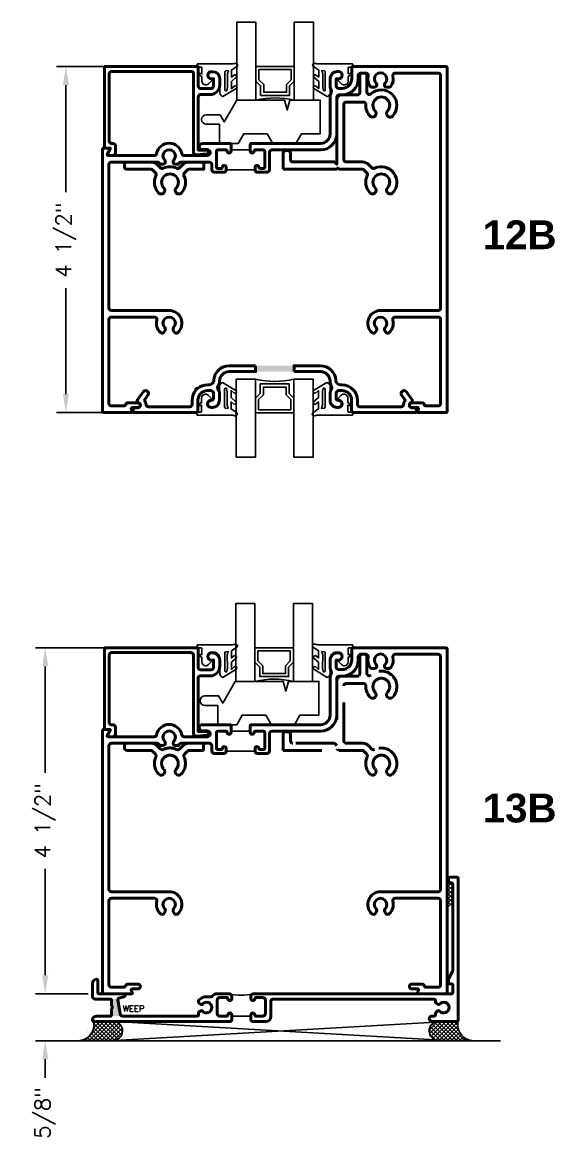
# Model space of a CAD drawing. Extents: x 0 to 152, y -15 to 75.
# Drawn here: x 24.303 to 26.034, y 3.103 to 6.727 of the extents above; entities that cross this region are included whole.
import ezdxf

# ---------------------------------------------------------------- set-up
doc = ezdxf.new("R2010")
doc.units = 0
doc.header["$MEASUREMENT"] = 0
doc.header["$PDMODE"] = 3
doc.linetypes.add('HIDDEN2', pattern=[0.1875, 0.125, -0.0625])
doc.layers.get('DEFPOINTS').update_dxf_attribs({"linetype": 'CONTINUOUS'})
for name, color, linetype in [('R-ANNO-DIMS', 3, 'CONTINUOUS'), ('R-ANNO-TEXT', 6, 'CONTINUOUS'), ('R-Det1', 4, 'CONTINUOUS'), ('R-Det2', 2, 'CONTINUOUS'), ('R-DET3', 5, 'CONTINUOUS'), ('R-OTLN', 1, 'CONTINUOUS'), ('R-PAT1', 5, 'CONTINUOUS')]:
    doc.layers.add(name, color=color, linetype=linetype)
doc.styles.get("Standard").update_dxf_attribs({"font": 'simplex'})
doc.styles.add('style1', font='arialbd.ttf')
doc.dimstyles.new('1-4size', dxfattribs={"dimtxt": 0.05, "dimasz": 0.06, "dimexe": 0.03125, "dimexo": 0.03125, "dimgap": 0.03125, "dimtad": 0, "dimdec": 5, "dimlfac": 4, "dimzin": 4, "dimdsep": 46, "dimlunit": 5, "dimtxsty": 'Standard', "dimcen": 0, "dimclrd": 256, "dimclre": 256, "dimclrt": 256, "dimadec": 0, "dimazin": 1, "dimtfac": 1, "dimtdec": 5, "dimtofl": 0, "dimtmove": 0, "dimatfit": 3, "dimfxl": 1, "dimfrac": 2, "dimtolj": 1, "dimtzin": 4, "dimarcsym": 0})

# ---------------------------------------------------------------- blocks, each defined once
blk = doc.blocks.new('*D100')
at = {"layer": 'DEFPOINTS', "color": 0}
for p in [(24.4445, 6.5834), (24.6017, 6.5834), (24.5983, 5.4584)]:
    blk.add_point(p, dxfattribs=at)
at = {"layer": 'R-ANNO-DIMS', "lineweight": -2}
for p, q in [((24.5705, 6.5834), (24.4133, 6.5834)), ((24.4445, 6.5234), (24.4445, 6.1749)), ((24.4445, 5.5184), (24.4445, 5.8624)), ((24.5671, 5.4584), (24.4133, 5.4584))]:
    blk.add_line(p, q, dxfattribs=at)
at = {"layer": 'R-ANNO-DIMS'}
for points in [[(24.4345, 6.5234), (24.4545, 6.5234), (24.4445, 6.5834)], [(24.4345, 5.5184), (24.4545, 5.5184), (24.4445, 5.4584)]]:
    blk.add_solid(points, dxfattribs=at)
at = {"layer": 'R-ANNO-DIMS', "insert": (24.4445, 6.0187), "char_height": 0.05, "attachment_point": 5, "rotation": 90}
blk.add_mtext('\\A1;4 1/2"', dxfattribs=at)
blk = doc.blocks.new('*D103')
at = {"layer": 'DEFPOINTS', "color": 0}
for p in [(24.3771, 3.5681), (24.5481, 3.5681), (24.5258, 3.4148)]:
    blk.add_point(p, dxfattribs=at)
at = {"layer": 'R-ANNO-DIMS', "lineweight": -2}
for p, q in [((24.3771, 3.6281), (24.3771, 3.6881)), ((24.5169, 3.5681), (24.3459, 3.5681)), ((24.4945, 3.4148), (24.3459, 3.4148)), ((24.3771, 3.3548), (24.3771, 3.2948))]:
    blk.add_line(p, q, dxfattribs=at)
at = {"layer": 'R-ANNO-DIMS'}
for points in [[(24.3671, 3.6281), (24.3871, 3.6281), (24.3771, 3.5681)], [(24.3671, 3.3548), (24.3871, 3.3548), (24.3771, 3.4148)]]:
    blk.add_solid(points, dxfattribs=at)
at = {"layer": 'R-ANNO-DIMS', "insert": (24.3771, 3.1802), "char_height": 0.05, "attachment_point": 5, "rotation": 90}
blk.add_mtext('\\A1;5/8"', dxfattribs=at)
blk = doc.blocks.new('*D104')
at = {"layer": 'DEFPOINTS', "color": 0}
for p in [(24.3771, 4.6928), (24.6015, 4.6928), (24.5481, 3.5681)]:
    blk.add_point(p, dxfattribs=at)
at = {"layer": 'R-ANNO-DIMS', "lineweight": -2}
for p, q in [((24.5702, 4.6928), (24.3459, 4.6928)), ((24.3771, 4.6328), (24.3771, 4.2867)), ((24.3771, 3.6281), (24.3771, 3.9742)), ((24.5169, 3.5681), (24.3459, 3.5681))]:
    blk.add_line(p, q, dxfattribs=at)
at = {"layer": 'R-ANNO-DIMS'}
for points in [[(24.3671, 4.6328), (24.3871, 4.6328), (24.3771, 4.6928)], [(24.3671, 3.6281), (24.3871, 3.6281), (24.3771, 3.5681)]]:
    blk.add_solid(points, dxfattribs=at)
at = {"layer": 'R-ANNO-DIMS', "insert": (24.3771, 4.1304), "char_height": 0.05, "attachment_point": 5, "rotation": 90}
blk.add_mtext('\\A1;4 1/2"', dxfattribs=at)
blk = doc.blocks.new('P2728 compress')
at = {"layer": 'R-Det2'}
blk.add_lwpolyline([(176.266, 42.927), (176.372, 42.753, -0.301952), (176.324, 42.713), (176.124, 42.713, 0.414214), (176.044, 42.633), (176.044, 42.594, 0.388879), (176.081, 42.554), (176.097, 42.553, 0.440011), (176.14, 42.593), (176.14, 42.607, -0.668179), (176.157, 42.614), (176.206, 42.566, -0.668179), (176.17, 42.48), (176.111, 42.48), (176.083, 42.441, -0.836323), (176.069, 42.447), (176.078, 42.48), (175.994, 42.48, 0.414214), (175.988, 42.474), (175.988, 42.424, -0.414214), (175.982, 42.418), (175.954, 42.418, -0.414214), (175.948, 42.424), (175.948, 42.862, 0.083245), (175.94, 42.911), (175.94, 42.911)], format="xyb", dxfattribs=at)
for points in [[(175.978, 42.937), (176.028, 42.864), (176.119, 42.864), (176.088, 42.905)], [(176.117, 42.931), (176.175, 42.864), (176.267, 42.864), (176.235, 42.902)]]:
    blk.add_lwpolyline(points, dxfattribs=at)
at = {"layer": 'R-Det2', "lineweight": 25}
blk.add_lwpolyline([(176.039, 42.79, 0.372312), (176.054, 42.778), (176.284, 42.778, 0.668179), (176.295, 42.803), (176.252, 42.812), (176.078, 42.811), (176.034, 42.824)], format="xyb", close=True, dxfattribs=at)
at = {"layer": 'R-Det2', "ltscale": 0.1}
for centre, radius, start, end in [((175.962, 42.92), 0.0237, 22.2345, 202.2345), ((176.117, 42.901), 0.0297, 90, 171.5397), ((176.251, 42.914), 0.0199, 40.2978, 220.2978)]:
    blk.add_arc(centre, radius, start, end, dxfattribs=at)

msp = doc.modelspace()

# ---------------------------------------------------------------- hatches: boundary and pattern name
at = {"layer": 'R-PAT1'}
msp.add_hatch(color=256, dxfattribs=at).paths.add_polyline_path([(25.1863354, 5.5914293), (25.1863354, 5.6101793), (25.0613354, 5.6101793), (25.0613354, 5.5914293)])
h = msp.add_hatch(dxfattribs=at)
h.set_pattern_fill('ANSI37', color=256, scale=0.075, style=0)
h.set_pattern_definition([(45, (24.130632, 2.877654), (-0.006629126, 0.006629126), []), (135, (24.130632, 2.877654), (-0.006629126, -0.006629126), [])])
h.paths.add_polyline_path([(25.7025517, 3.9293147), (25.692563, 3.9293147, -0.000751556), (25.6925517, 3.9293147), (25.6845854, 3.9293147), (25.6845854, 3.850176), (25.7025517, 3.850176)])
h = msp.add_hatch(color=256, dxfattribs=at)
edge = h.paths.add_edge_path()
edge.add_line((24.5931697, 3.5286548), (24.5931697, 3.5468147))
edge.add_arc((24.5894197, 3.5468147), 0.00375, 0.0000001, 61.0449758)
edge.add_arc((24.5913562, 3.5503147), 0.00025, 90, 241.0449758, ccw=False)
edge.add_line((24.5913562, 3.5505647), (24.6133397, 3.5505647))
edge.add_arc((24.6133397, 3.5503147), 0.00025, -0.871147, 89.9999994, ccw=False)
edge.add_arc((24.6173392, 3.5502538), 0.00375, 179.1288536, 188.7056474)
edge.add_line((24.6136324, 3.5496862), (24.6209126, 3.5021416))
edge.add_arc((24.6285733, 3.5033147), 0.00775, 188.7056474, 249.6358653)
edge.add_arc((24.6257894, 3.4958147), 0.00025, -89.9999999, 69.6358653, ccw=False)
edge.add_line((24.6257894, 3.4955647), (24.5913562, 3.4955647))
edge.add_arc((24.5913562, 3.4958147), 0.00025, 118.9550242, 270, ccw=False)
edge.add_arc((24.5894197, 3.4993147), 0.00375, 298.9550242, 359.9999999)
edge.add_line((24.5931697, 3.4993147), (24.5931697, 3.5174745))
edge.add_arc((24.5969197, 3.5174745), 0.00375, 131.8103149, 180, ccw=False)
edge.add_arc((24.5919197, 3.5230647), 0.00375, 311.8103149, 408.1896851)
edge.add_arc((24.5969197, 3.5286548), 0.00375, 180, 228.1896851, ccw=False)
h = msp.add_hatch(dxfattribs=at)
h.set_pattern_fill('ANSI37', color=256, scale=0.075, style=0)
h.set_pattern_definition([(315, (24.131035, 4.962443), (-0.006629126, -0.006629126), []), (225, (24.131035, 4.962443), (-0.006629126, 0.006629126), [])])
edge = h.paths.add_edge_path()
edge.add_line((24.4899144, 3.4155989), (24.5970753, 3.4155989))
edge.add_arc((24.5970753, 3.4470428), 0.0314439, 270.0000074, 447.4627237)
edge.add_line((24.5984673, 3.4784559), (24.5344197, 3.4780647))
edge.add_arc((24.4817952, 3.4684709), 0.0534918, -81.2696477, 10.3319009, ccw=False)
h = msp.add_hatch(dxfattribs=at)
h.set_pattern_fill('ANSI37', color=256, scale=0.075, style=0)
h.set_pattern_definition([(315, (24.195417, 4.962443), (-0.006629126, -0.006629126), []), (225, (24.195417, 4.962443), (-0.006629126, 0.006629126), [])])
edge = h.paths.add_edge_path()
edge.add_line((25.764557, 3.4155989), (25.6573961, 3.4155989))
edge.add_arc((25.6573961, 3.4470428), 0.0314439, 92.5372763, 269.9999926, ccw=False)
edge.add_line((25.6560041, 3.4784559), (25.7200517, 3.4780647))
edge.add_arc((25.7726762, 3.4684709), 0.0534918, 169.6680991, 261.2696477)

# ---------------------------------------------------------------- linework, layer by layer
at = {"layer": 'R-Det1', "color": 5}
msp.add_line((24.4945118, 3.414752), (25.8585118, 3.414752), dxfattribs=at)
at = {"layer": 'R-Det1', "lineweight": 50}
for points in [[(24.9137426, 6.4923503, 0.4144), (24.9449926, 6.5236003), (24.9449926, 6.5436003, 0.413978903), (24.9217426, 6.5668503), (24.9176176, 6.5668503, 1), (24.9176176, 6.5436003), (24.9249926, 6.5436003), (24.9249926, 6.5201003, -0.412903226), (24.9172426, 6.5123503), (24.8824926, 6.5123503, -0.412903226), (24.8747426, 6.5201003), (24.8747426, 6.5833503), (24.5704676, 6.5833503), (24.5704676, 6.3178503), (24.5892176, 6.3178503), (24.5810676, 6.3002503, 0.54845844), (24.5847176, 6.2946003), (24.5979676, 6.2946003, 0.413333333), (24.6054676, 6.3021003), (24.6054676, 6.3178503), (24.6054676, 6.3256003, 0.412903226), (24.5977176, 6.3333503), (24.5929676, 6.3333503, -0.413333333), (24.5854676, 6.3408503), (24.5854676, 6.5601003, -0.412903226), (24.5932176, 6.5678503), (24.8519926, 6.5678503, -0.412903226), (24.8597426, 6.5601003), (24.8597426, 6.3043003, 0.437927019), (24.8681176, 6.2965753), (24.9031926, 6.2993753, 0.963981017), (24.9027176, 6.3118503), (24.8747426, 6.3118503), (24.8747426, 6.4846003, -0.412903226), (24.8824926, 6.4923503), (24.9137426, 6.4923503)], [(25.0613354, 5.6101793), (24.9753354, 5.6101793, 0.398640607), (24.9254069, 5.562851, -0.398640607), (24.909929, 5.5481793), (24.9050854, 5.5481793, 0.178683048), (24.8725975, 5.5361863), (24.8670784, 5.5361863), (24.8670784, 5.5306673, 0.178683048), (24.8550854, 5.4981793), (24.8550854, 5.4846793, -0.413333333), (24.8475854, 5.4771793), (24.7126604, 5.4771793, -0.384292738), (24.7049604, 5.4841793, 0.125027091), (24.7007104, 5.4962293, -0.3082191), (24.7008354, 5.5005293), (24.7112104, 5.5144543, 0.615742841), (24.7036854, 5.5294293), (24.7028854, 5.5294293, 0.239176885), (24.6966604, 5.5263043), (24.6771635, 5.5000949, 0.372121531), (24.6776397, 5.493575), (24.6840604, 5.4871543, -0.667873573), (24.6785854, 5.4739293), (24.6705854, 5.4739293, 0.416132723), (24.6628354, 5.4661793), (24.6628354, 5.4609293, 0.414213562), (24.6653354, 5.4584293), (24.8688354, 5.4584293, 0.414213562), (24.8738354, 5.4634293), (24.8738354, 5.4981793, -0.414213562), (24.9050854, 5.5294293), (24.9163354, 5.5294293, -0.412903226), (24.9240854, 5.5216793), (24.9240854, 5.5031793, -0.414213562), (24.9190854, 5.4981793), (24.9169854, 5.4981793, 1.011839456), (24.9167104, 5.4749293), (24.9208354, 5.4749293, 0.413978903), (24.9440854, 5.4981793), (24.9440854, 5.5182543, 0.143865672), (24.9391104, 5.5351293, -0.292539715), (24.9391104, 5.5435043, 0.142565659), (24.9440852, 5.5603182, -0.412912468), (24.9753349, 5.5914293), (25.0613354, 5.5914293)], [(25.1863354, 5.5914293), (25.2723356, 5.5914293, -0.413515847), (25.3035855, 5.5602537, 0.143455795), (25.3085354, 5.5435043, -0.292539715), (25.3085354, 5.5351293, 0.145286571), (25.3035854, 5.5182543), (25.3035854, 5.4981793, 0.415053763), (25.3268354, 5.4749293), (25.3309604, 5.4749293, 1.012901092), (25.3306604, 5.4981793), (25.3285854, 5.4981793, -0.414213562), (25.3235854, 5.5031793), (25.3235854, 5.5216793, -0.416132723), (25.3313354, 5.5294293), (25.3425854, 5.5294293, -0.414213562), (25.3738354, 5.4981793), (25.3738354, 5.4634293, 0.414213562), (25.3788354, 5.4584293), (25.5823354, 5.4584293, 0.414213562), (25.5848354, 5.4609293), (25.5848354, 5.4661793, 0.412903226), (25.5770854, 5.4739293), (25.5690854, 5.4739293, -0.669038966), (25.5635854, 5.4871543), (25.5700214, 5.4935733, 0.372650912), (25.5705007, 5.5001), (25.5509854, 5.5263043, 0.238328156), (25.5447854, 5.5294293), (25.5439604, 5.5294293, 0.615742841), (25.5364354, 5.5144543), (25.5468104, 5.5005293, -0.3082191), (25.5469354, 5.4962293, 0.121337447), (25.5426854, 5.4841793, -0.384292738), (25.5349854, 5.4771793), (25.4000854, 5.4771793, -0.416670611), (25.3925854, 5.4846793), (25.3925854, 5.4981793, 0.414213562), (25.3425854, 5.5481793), (25.3377419, 5.5481793, -0.398640607), (25.322264, 5.562851, 0.398640607), (25.2723354, 5.6101793), (25.1863354, 5.6101793)], [(24.9135044, 4.6018147, 0.4144), (24.9447544, 4.6330647), (24.9447544, 4.6530647, 0.413978903), (24.9215044, 4.6763147), (24.9173794, 4.6763147, 1), (24.9173794, 4.6530647), (24.9247544, 4.6530647), (24.9247544, 4.6295647, -0.412903226), (24.9170044, 4.6218147), (24.8822544, 4.6218147, -0.412903226), (24.8745044, 4.6295647), (24.8745044, 4.6928147), (24.5702294, 4.6928147), (24.5702294, 4.4273147), (24.5889794, 4.4273147), (24.5808294, 4.4097147, 0.54845844), (24.5844794, 4.4040647), (24.5977294, 4.4040647, 0.413333333), (24.6052294, 4.4115647), (24.6052294, 4.4273147), (24.6052294, 4.4350647, 0.412903226), (24.5974794, 4.4428147), (24.5927294, 4.4428147, -0.413333333), (24.5852294, 4.4503147), (24.5852294, 4.6695647, -0.412903226), (24.5929794, 4.6773147), (24.8517544, 4.6773147, -0.412903226), (24.8595044, 4.6695647), (24.8595044, 4.4137647, 0.437927019), (24.8678794, 4.4060397), (24.9029544, 4.4088397, 0.963981017), (24.9024794, 4.4213147), (24.8745044, 4.4213147), (24.8745044, 4.5940647, -0.412903226), (24.8822544, 4.6018147), (24.9135044, 4.6018147)], [(25.0461779, 3.4955647), (25.0461779, 3.4818147), (25.0499279, 3.4780647), (25.0951779, 3.4780647, 0.414213562), (25.1106779, 3.4935647), (25.1106779, 3.5428147, -0.414213562), (25.1184279, 3.5505647), (25.6420133, 3.5505647, -0.479177678), (25.6468965, 3.5444901, 0.326902553), (25.6505904, 3.5361127), (25.6550957, 3.5335116, 0.362476227), (25.6598306, 3.5343336, -2.733900699), (25.6597834, 3.5117507, 0.363658542), (25.6550384, 3.5125846), (25.6505242, 3.5099784, 0.32605407), (25.6468252, 3.5016243, -0.478235213), (25.6419388, 3.4955647), (25.6350517, 3.4955647, 1), (25.6350517, 3.4780647), (25.7163017, 3.4780647, 0.414213562), (25.7200517, 3.4818147), (25.7200517, 3.9430647, 0.414213562), (25.7163017, 3.9468147), (25.6938017, 3.9468147, 0.414213562), (25.6888017, 3.9418147), (25.6888017, 3.9342275, 0.414213562), (25.6938017, 3.9292275), (25.6975517, 3.9292275, -0.414213562), (25.7025517, 3.9242275), (25.7025517, 3.6424701, -0.131652498), (25.7018818, 3.6399701), (25.6894716, 3.6184749, 0.131652498), (25.6888017, 3.6159749), (25.6888017, 3.6035647, 0.414213562), (25.6925517, 3.5998147), (25.6988017, 3.5998147, -0.414213562), (25.7025517, 3.5960647), (25.7025517, 3.5718147, -0.414213562), (25.6988017, 3.5680647), (25.0539279, 3.5680647, 0.414213562), (25.0461779, 3.5603147), (25.0461779, 3.5518147, 0.414213562), (25.0524279, 3.5455647, 0.414213562), (25.0586779, 3.5518147, -0.414213562), (25.0624279, 3.5555647), (25.0854279, 3.5555647, -0.414213562), (25.0931779, 3.5478147), (25.0931779, 3.5033147, -0.414213562), (25.0854279, 3.4955647), (25.0624279, 3.4955647, -0.414213562), (25.0586779, 3.4993147, 0.414213562), (25.0524279, 3.5055647, 0.414213562), (25.0461779, 3.4993147)], [(24.9836779, 3.4955647), (24.9836779, 3.4993147, 0.414213562), (24.9774279, 3.5055647, 0.414213562), (24.9711779, 3.4993147, -0.414213562), (24.9674279, 3.4955647), (24.9444279, 3.4955647, -0.414213562), (24.9366779, 3.5033147), (24.9366779, 3.5478147, -0.414213562), (24.9444279, 3.5555647), (24.9674279, 3.5555647, -0.414213562), (24.9711779, 3.5518147, 0.414213562), (24.9774279, 3.5455647, 0.414213562), (24.9836779, 3.5518147), (24.9836779, 3.5603147, 0.414213562), (24.9759279, 3.5680647), (24.9346779, 3.5680647, 0.264369316), (24.9213593, 3.5604935, -0.264369316), (24.917063, 3.5580511), (24.9016779, 3.5580511, 0.191511435), (24.8776448, 3.5484955, 0.502039847), (24.8790914, 3.5361497), (24.8835967, 3.5335485, 0.362476227), (24.8883316, 3.5343705, -2.733900699), (24.8882845, 3.5117876, 0.363658542), (24.8835395, 3.5126216), (24.878517, 3.5097218), (24.8790369, 3.5100471, 0.367028404), (24.8756189, 3.5006205, -0.522670008), (24.8721036, 3.4955647), (24.6285733, 3.4955647, -0.370379328), (24.6209126, 3.5021416), (24.6136324, 3.5496862, -0.387335755), (24.6164312, 3.5538922), (24.6337459, 3.5582135, 0.88462431), (24.6325352, 3.5680647), (24.5519197, 3.5680647, -0.414213562), (24.5481697, 3.5718147), (24.5481697, 3.6113147, 0.414213562), (24.5444197, 3.6150647, 0.414213562), (24.5306697, 3.6013147), (24.5306697, 3.5593147, 0.414213562), (24.5394197, 3.5505647), (24.5894197, 3.5505647, -0.414213562), (24.5931697, 3.5468147), (24.5931697, 3.5286548, 0.213421765), (24.5944197, 3.5258597, -0.430614686), (24.5945713, 3.520413), (24.594268, 3.5201097, 0.198912367), (24.5931697, 3.5174581), (24.5931697, 3.4993147, -0.414213562), (24.5894197, 3.4955647), (24.5444197, 3.4955647, 0.414213562), (24.5306697, 3.4818147), (24.5306697, 3.4818147, 0.414213562), (24.5344197, 3.4780647), (24.9799279, 3.4780647), (24.9836779, 3.4818147)]]:
    msp.add_lwpolyline(points, format="xyb", close=True, dxfattribs=at)
at = {"layer": 'R-Det2'}
for points in [[(25.0623734, 6.4739295), (24.9998734, 6.4739295), (24.9998734, 6.7274504), (25.0623734, 6.7274504), (25.0623734, 6.5834295), (25.1873734, 6.5834295), (25.1873734, 6.7274504), (25.2498734, 6.7274504), (25.2498734, 6.4739295), (25.1873734, 6.4739295), (25.1873734, 6.5834295), (25.1873734, 6.5364295), (25.1718734, 6.5209295), (25.1718734, 6.4896795), (25.0778734, 6.4896795), (25.0778734, 6.5209295), (25.0623734, 6.5364295), (25.0623734, 6.5834295), (25.0623734, 6.4739295, -0.123310184), (25.1873734, 6.4739295, 0.875557935)], [(25.1862246, 5.5670148), (25.2487246, 5.5670148), (25.2487246, 5.3134939), (25.1862246, 5.3134939), (25.1862246, 5.4575148), (25.0612246, 5.4575148), (25.0612246, 5.3134939), (24.9987246, 5.3134939), (24.9987246, 5.5670148), (25.0612246, 5.5670148), (25.0612246, 5.4575148), (25.0612246, 5.5045148), (25.0767246, 5.5200148), (25.0767246, 5.5512648), (25.1707246, 5.5512648), (25.1707246, 5.5200148), (25.1862246, 5.5045148), (25.1862246, 5.4575148), (25.1862246, 5.5670148, -0.123310184), (25.0612246, 5.5670148, 0.875557935)], [(25.0591947, 4.5835648), (24.9966947, 4.5835649), (24.9966947, 4.8370858), (25.0591947, 4.8370858), (25.0591947, 4.6930649), (25.1841947, 4.6930649), (25.1841947, 4.8370858), (25.2466947, 4.8370858), (25.2466947, 4.5835649), (25.1841947, 4.5835649), (25.1841947, 4.6930649), (25.1841947, 4.6460649), (25.1686947, 4.6305649), (25.1686947, 4.5993149), (25.0746947, 4.5993149), (25.0746947, 4.6305649), (25.0591947, 4.6460649), (25.0591947, 4.6930649), (25.0591947, 4.5835649, -0.123310184), (25.1841947, 4.5835649, 0.875557935)]]:
    msp.add_lwpolyline(points, format="xyb", dxfattribs=at)
for points in [[(25.0723734, 6.5734295), (25.0723734, 6.5405716), (25.0878734, 6.5250716), (25.0878734, 6.4996795), (25.1618734, 6.4996795), (25.1618734, 6.5250716), (25.1773734, 6.5405716), (25.1773734, 6.5734295), (25.0723734, 6.5734295)], [(25.1762246, 5.4675148), (25.1762246, 5.5003727), (25.1607246, 5.5158727), (25.1607246, 5.5412648), (25.0867246, 5.5412648), (25.0867246, 5.5158727), (25.0712246, 5.5003727), (25.0712246, 5.4675148), (25.1762246, 5.4675148)], [(25.0691947, 4.6830649), (25.0691947, 4.650207), (25.0846947, 4.634707), (25.0846947, 4.6093149), (25.1586947, 4.6093149), (25.1586947, 4.634707), (25.1741947, 4.650207), (25.1741947, 4.6830649), (25.0691947, 4.6830649)]]:
    msp.add_lwpolyline(points, dxfattribs=at)
msp.add_lwpolyline([(25.0992394, 6.3646793), (25.1172816, 6.3334293), (25.1922052, 6.3334293), (25.2102474, 6.3646793), (25.2717329, 6.3646793), (25.2717329, 6.4739295), (25.172655, 6.4739295), (25.1642816, 6.4426795), (25.1559082, 6.4739295), (24.9998735, 6.4739295), (24.9592064, 6.403492), (24.9456748, 6.4269295), (24.9013012, 6.4269295, 0.414213562), (24.8858012, 6.4114295), (24.8858012, 6.4111795, 0.414213562), (24.9013012, 6.3956795), (24.9436079, 6.3956795), (24.9436079, 6.3334293), (25.0047816, 6.3334293), (25.0228238, 6.3646793)], format="xyb", close=True, dxfattribs=at)
at = {"layer": 'R-Det2', "color": 2}
msp.add_lwpolyline([(25.0946094, 4.4743147), (25.1126516, 4.4430647), (25.1875752, 4.4430647), (25.2056174, 4.4743147), (25.2671028, 4.4743147), (25.2671028, 4.5835649), (25.168025, 4.5835649), (25.1596516, 4.5523149), (25.1512782, 4.5835649), (24.9952435, 4.5835649), (24.9545764, 4.5131274), (24.9410448, 4.5365649), (24.8966712, 4.5365649, 0.414213562), (24.8811712, 4.5210649), (24.8811712, 4.5208149, 0.414213562), (24.8966712, 4.5053149), (24.9389778, 4.5053149), (24.9389778, 4.4430647), (25.0001516, 4.4430647), (25.0181938, 4.4743147)], format="xyb", close=True, dxfattribs=at)
at = {"layer": 'R-DET3'}
for p, q in [((24.60221, 3.4155647), (25.6845517, 3.4780647)), ((25.6845517, 3.4155647), (24.60221, 3.4780647))]:
    msp.add_line(p, q, dxfattribs=at)
at = {"layer": 'R-DET3', "lineweight": 50}
for points in [[(25.1513528, 6.2499753), (25.3251242, 6.2499753), (25.3288742, 6.2537253), (25.3326242, 6.2499753), (25.4079797, 6.2499753, -0.198912367), (25.4134598, 6.2477054), (25.4233165, 6.2378487, -0.318046065), (25.4248272, 6.2290234, 0.306554229), (25.4332076, 6.1730426, 0.506230383), (25.4518322, 6.1750989, 0.327818123), (25.4503218, 6.1887801, -2.278081172), (25.4904389, 6.1887801, 0.327818123), (25.4889284, 6.1750989, 0.506230383), (25.507553, 6.1730426, 0.825601817), (25.448582, 6.2527782, -0.318046065), (25.4397567, 6.2542889), (25.4299, 6.2641456, 0.198912367), (25.4079797, 6.2732253), (25.3561313, 6.2732253, -0.414213562), (25.3483813, 6.2809753), (25.3483813, 6.4601412, -0.414213562), (25.3561313, 6.4678912), (25.4122033, 6.4678912, -0.428959716), (25.4199436, 6.4597532, 0.201044496), (25.4332076, 6.4230426, 0.061644757), (25.4353841, 6.421194, 0.431131542), (25.4518322, 6.4250989, 0.327818123), (25.4503218, 6.4387801, -2.278081172), (25.4904389, 6.4387801, 0.327818123), (25.4889284, 6.4250989, 0.506230383), (25.507553, 6.4230426, 0.956981471), (25.4363524, 6.4945393, -0.651659058), (25.4233803, 6.5002658), (25.4233803, 6.5544751, 0.414213562), (25.4156303, 6.5622251), (25.4078803, 6.5622251, 0.414213562), (25.4001303, 6.5544751), (25.4001303, 6.4988912, -0.414213562), (25.3923803, 6.4911412), (25.3406313, 6.4911412, 0.414213562), (25.3251313, 6.4756412), (25.3251313, 6.2657156), (25.3176216, 6.2732253), (25.1823528, 6.2732253, -0.414213562), (25.1746028, 6.2809753), (25.1746028, 6.3024753, 0.414213562), (25.1668528, 6.3102253), (25.1591028, 6.3102253, 0.414213562), (25.1513528, 6.3024753), (25.1513528, 6.2654753)], [(24.6346964, 6.2651818), (24.6346964, 6.2574318, 0.414213562), (24.6424464, 6.2496818), (24.7205433, 6.2496818, -0.198912367), (24.7260233, 6.2474119), (24.7358826, 6.2375526, -0.318046065), (24.7373933, 6.2287273, 0.306554229), (24.7457737, 6.1727466, 0.506230383), (24.7643983, 6.1748028, 0.327818123), (24.7628879, 6.188484, -2.278081172), (24.803005, 6.188484, 0.327818123), (24.8014945, 6.1748028, 0.506230383), (24.8201191, 6.1727466, 0.306554229), (24.8284995, 6.2287273, -0.318046065), (24.8300103, 6.2375526), (24.839867, 6.2474094, -0.198912367), (24.845347, 6.2496793), (24.8925439, 6.2496793), (24.8925439, 6.2729293), (24.8454506, 6.2729293, 0.198912367), (24.8233535, 6.2637764), (24.81357, 6.2539929, -0.318046065), (24.8047447, 6.2524821, 0.226939718), (24.7611481, 6.2524821, -0.318046065), (24.7523228, 6.2539929), (24.7425368, 6.2637789, 0.198912367), (24.7204397, 6.2729318), (24.6424464, 6.2729318, 0.414213562)]]:
    msp.add_lwpolyline(points, format="xyb", close=True, dxfattribs=at)
at = {"layer": 'R-DET3', "linetype": 'HIDDEN2', "lineweight": 50}
for points in [[(25.3483813, 4.5697766, -0.414213562), (25.3561313, 4.5775266), (25.4122033, 4.5775266, -0.428959716), (25.4199436, 4.5693886, 0.201044496), (25.4332076, 4.532678, 0.061644757), (25.4353841, 4.5308293, 0.431131542), (25.4518322, 4.5347343, 0.327818123), (25.4503218, 4.5484155, -2.278081172), (25.4904389, 4.5484155, 0.327818123), (25.4889284, 4.5347343, 0.506230383), (25.507553, 4.532678, 0.956981471), (25.4363524, 4.6041747, -0.651659058), (25.4233803, 4.6099011), (25.4233803, 4.6641105, 0.414213562), (25.4156303, 4.6718605), (25.4078803, 4.6718605, 0.414213562), (25.4001303, 4.6641105), (25.4001303, 4.6085266, -0.414213562), (25.3923803, 4.6007766), (25.3406313, 4.6007766, 0.414213562), (25.3251313, 4.5852766), (25.3251313, 4.375351), (25.3176216, 4.3828607), (25.1823528, 4.3828607, -0.414213562), (25.1746028, 4.3906107), (25.1746028, 4.4121107, 0.414213562), (25.1668528, 4.4198607), (25.1591028, 4.4198607, 0.414213562), (25.1513528, 4.4121107), (25.1513528, 4.3596107), (25.3251242, 4.3596107), (25.3288742, 4.3633607), (25.3326242, 4.3596107), (25.4079797, 4.3596107, -0.198912367), (25.4134598, 4.3573408), (25.4233165, 4.3474841, -0.318046065), (25.4248272, 4.3386587, 0.306554229), (25.4332076, 4.282678, 0.506230383), (25.4518322, 4.2847343, 0.327818123), (25.4503218, 4.2984155, -2.278081172), (25.4904389, 4.2984155, 0.327818123), (25.4889284, 4.2847343, 0.506230383), (25.507553, 4.282678, 0.825601817), (25.448582, 4.3624136, -0.318046065), (25.4397567, 4.3639243), (25.4299, 4.373781, 0.198912367), (25.4079797, 4.3828607), (25.3561313, 4.3828607, -0.414213562), (25.3483813, 4.3906107)], [(24.6346303, 4.3751132), (24.6346303, 4.3673632, 0.414213562), (24.6423803, 4.3596132), (24.7204772, 4.3596132, -0.198912367), (24.7259573, 4.3573433), (24.7358165, 4.3474841, -0.318046065), (24.7373272, 4.3386587, 0.306554229), (24.7457076, 4.282678, 0.506230383), (24.7643322, 4.2847343, 0.327818123), (24.7628218, 4.2984155, -2.278081172), (24.8029389, 4.2984155, 0.327818123), (24.8014284, 4.2847343, 0.506230383), (24.820053, 4.282678, 0.306554229), (24.8284334, 4.3386587, -0.318046065), (24.8299442, 4.3474841), (24.8398009, 4.3573408, -0.198912367), (24.8452809, 4.3596107), (24.8924778, 4.3596107), (24.8924778, 4.3828607), (24.8453845, 4.3828607, 0.198912367), (24.8232874, 4.3737078), (24.8135039, 4.3639243, -0.318046065), (24.8046786, 4.3624136, 0.226939718), (24.761082, 4.3624136, -0.318046065), (24.7522567, 4.3639243), (24.7424707, 4.3737103, 0.198912367), (24.7203736, 4.3828632), (24.6423803, 4.3828632, 0.414213562)]]:
    msp.add_lwpolyline(points, format="xyb", close=True, dxfattribs=at)
at = {"layer": 'R-OTLN', "lineweight": 50}
for points in [[(25.495427, 6.515975, 0.243330006), (25.5017523, 6.5192472, 0.214833145), (25.5082831, 6.5527048, -0.483442815), (25.5158282, 6.5622251), (25.6555854, 6.5622251, -0.414213562), (25.6633354, 6.5544751), (25.6633354, 5.7979293, -0.414213562), (25.6555854, 5.7901793), (25.4678356, 5.7901793, 0.679292674), (25.4393801, 5.7184588, 0.48376896), (25.4514035, 5.7202273), (25.4543633, 5.7253539, 0.334299254), (25.4532322, 5.7346066, -2.352368442), (25.4824136, 5.7346066, 0.334299254), (25.4812825, 5.7253539), (25.484239, 5.7202332, 0.483156024), (25.4962511, 5.7184542, 0.275533665), (25.5079662, 5.7592035, -0.491897661), (25.5154601, 5.7689293), (25.6555854, 5.7689293, -0.414213562), (25.6633354, 5.7611793), (25.6633354, 5.4874293, -0.414213562), (25.6555854, 5.4796793), (25.6165692, 5.4796793, -0.310660971), (25.6093325, 5.484656, 0.308632954), (25.6020854, 5.4896793), (25.5693354, 5.4896793, 0.416132723), (25.5615854, 5.4819293, 0.419354839), (25.5693354, 5.4741793), (25.5879218, 5.4741793, -0.577060212), (25.591171, 5.4685571), (25.5872791, 5.4618026, 0.577060212), (25.5892286, 5.4584293), (25.6808354, 5.4584293, 0.414213562), (25.6845854, 5.4621793), (25.6845854, 6.5796793, 0.417796472), (25.6808357, 6.5834751), (25.3778818, 6.5834751, 0.414213562), (25.3741318, 6.5797251), (25.3741318, 6.5437251, -0.414213562), (25.3428818, 6.5124751), (25.3316316, 6.5124751, -0.414213562), (25.3238816, 6.5202251), (25.3238816, 6.5437248), (25.3312568, 6.5437248, 1), (25.3312568, 6.5669748), (25.3271318, 6.5669751, 0.417789148), (25.3038816, 6.5437547), (25.3038813, 6.5201549), (25.3038821, 6.5205252), (25.3038816, 6.5202251), (25.3038813, 6.5202251, 0.131652498), (25.3074316, 6.5069751, -0.267949192), (25.3074316, 6.4992251, 0.131652498), (25.3038813, 6.4859751), (25.3038813, 6.3646793, -0.414213562), (25.2726313, 6.3334293), (25.0464104, 6.3334293), (25.0439104, 6.3309293), (25.0439104, 6.3121793), (25.0439104, 6.3084293, 0.412005635), (25.0501604, 6.3021793, 0.416), (25.0564104, 6.3084293, -0.413333333), (25.0601604, 6.3121793), (25.0871604, 6.3121793, -0.420015868), (25.0909104, 6.3084293), (25.0909104, 6.2559293, -0.420015868), (25.0871604, 6.2521793), (25.0757854, 6.2521793, -0.413333333), (25.0720354, 6.2559293, 0.412005635), (25.0657854, 6.2621793, 0.408), (25.0595354, 6.2559293), (25.0595354, 6.2474293, 0.416132723), (25.0672854, 6.2396793), (25.0986604, 6.2396793, 0.419354839), (25.1064104, 6.2474293), (25.1064104, 6.3044293, -0.412903226), (25.1141604, 6.3121793), (25.2726313, 6.3121793, 0.414213562), (25.3251313, 6.3646793), (25.3251313, 6.4834751, -0.414213562), (25.3328813, 6.4912251), (25.3428818, 6.4912251, 0.414213562), (25.3953818, 6.5437251), (25.3953818, 6.5544751, -0.414213562), (25.4031318, 6.5622251), (25.4199324, 6.5622251, -0.483442815), (25.4274775, 6.5527048, 0.214832555), (25.4340083, 6.5192473, 0.243337416), (25.4403338, 6.5159751), (25.4477868, 6.5159751, 0.662771717), (25.4533484, 6.5291224, -2.363965669), (25.4824121, 6.5291222, 0.66278552), (25.4879738, 6.5159748)], [(24.7657354, 6.2787793, -2.34760274), (24.7949354, 6.2787793, 0.662633967), (24.8005854, 6.2655543), (24.8099354, 6.2655543, 0.03526094), (24.8132518, 6.2696329, -0.244346409), (24.8195944, 6.2729293), (24.9111604, 6.2729293, -0.414213562), (24.9189104, 6.2651793), (24.9189104, 6.2486793, 0.384010218), (24.9266604, 6.2396793), (24.9580354, 6.2396793, 0.419354839), (24.9657854, 6.2474293), (24.9657854, 6.2559293, 0.412005635), (24.9595354, 6.2621793, 0.408), (24.9532854, 6.2559293, -0.420015868), (24.9495354, 6.2521793), (24.9381604, 6.2521793, -0.413333333), (24.9344104, 6.2559293), (24.9344104, 6.3084293, -0.413333333), (24.9381604, 6.3121793), (24.9651604, 6.3121793, -0.420015868), (24.9689104, 6.3084293, 0.412005635), (24.9751604, 6.3021793, 0.416), (24.9814104, 6.3084293), (24.9814104, 6.3121793), (24.9814104, 6.3309293), (24.9789104, 6.3334293), (24.8881604, 6.3334293, 0.41), (24.8781604, 6.3234293, 0.412502203), (24.8881604, 6.3134293), (24.9041604, 6.3134293, -0.413891615), (24.9131604, 6.3044293), (24.9131604, 6.3031793, -0.416666667), (24.9041604, 6.2941793), (24.8287164, 6.2941793, -0.36064857), (24.8211004, 6.300494, 0.829141397), (24.7395454, 6.300494, -0.36064857), (24.7319295, 6.2941793), (24.5823854, 6.2941793, -0.577563925), (24.5791354, 6.2998043), (24.5865854, 6.3126793), (24.5815854, 6.3176793), (24.5670854, 6.3176793, 0.414213562), (24.5633354, 6.3139293), (24.5633354, 5.4621793, 0.414213562), (24.5670854, 5.4584293), (24.6589369, 5.4584293, 0.577457131), (24.6608851, 5.4618049), (24.656986, 5.4685532, -0.577457131), (24.660233, 5.4741793), (24.6788354, 5.4741793, 0.416132723), (24.6865854, 5.4819293, 0.412903226), (24.6788354, 5.4896793), (24.6460854, 5.4896793, 0.309520909), (24.6388134, 5.484656, -0.310662632), (24.6315766, 5.4796793), (24.5923354, 5.4796793, -0.414213562), (24.5845854, 5.4874293), (24.5845854, 5.7611793, -0.414213562), (24.5923354, 5.7689293), (24.7326865, 5.7689293, -0.491288006), (24.7401842, 5.7592182, 0.274093952), (24.7518698, 5.7184621, 0.484201939), (24.7639011, 5.7202232), (24.7668633, 5.7253539, 0.334299254), (24.7657322, 5.7346066, -2.352368442), (24.7949136, 5.7346066, 0.334299254), (24.7937825, 5.7253539), (24.7967424, 5.7202273, 0.483768961), (24.8087657, 5.7184588, 0.679300043), (24.7803094, 5.7901793), (24.5923354, 5.7901793, -0.414213562), (24.5845854, 5.7979293), (24.5845854, 6.2651793, -0.414213562), (24.5923354, 6.2729293), (24.7410792, 6.2729293, -0.244197058), (24.7474192, 6.2696365, 0.032900258), (24.7507104, 6.2655543), (24.7600854, 6.2655543, 0.659440599)], [(25.4477868, 4.6256105, 0.662771717), (25.4533484, 4.6387578, -2.363965669), (25.4824121, 4.6387576, 0.66278552), (25.4879738, 4.6256102), (25.495427, 4.6256104, 0.243330006), (25.5017523, 4.6288826, 0.214833145), (25.5082831, 4.6623402, -0.483442815), (25.5158282, 4.6718605), (25.6555854, 4.6718605, -0.414213562), (25.6633354, 4.6641105), (25.6633354, 3.9075647, -0.414213562), (25.6555854, 3.8998147), (25.4678356, 3.8998147, 0.679292674), (25.4393801, 3.8280942, 0.48376896), (25.4514035, 3.8298627), (25.4543633, 3.8349893, 0.334299254), (25.4532322, 3.844242, -2.352368442), (25.4824136, 3.844242, 0.334299254), (25.4812825, 3.8349893), (25.484239, 3.8298686, 0.483156024), (25.4962511, 3.8280896, 0.275533665), (25.5079662, 3.8688389, -0.491897661), (25.5154601, 3.8785647), (25.6555854, 3.8785647, -0.414213562), (25.6633354, 3.8708147), (25.6633354, 3.5970647, -0.414213562), (25.6555854, 3.5893147), (25.6165692, 3.5893147, -0.310660971), (25.6093325, 3.5942913, 0.308632954), (25.6020854, 3.5993147), (25.5693354, 3.5993147, 0.416132723), (25.5615854, 3.5915647, 0.419354839), (25.5693354, 3.5838147), (25.5879218, 3.5838147, -0.577060212), (25.591171, 3.5781925), (25.5872791, 3.571438, 0.577060212), (25.5892286, 3.5680647), (25.6808354, 3.5680647, 0.414213562), (25.6845854, 3.5718147), (25.6845854, 4.6893147, 0.417796472), (25.6808357, 4.6931105), (25.3778818, 4.6931105, 0.414213562), (25.3741318, 4.6893605), (25.3741318, 4.6533605, -0.414213562), (25.3428818, 4.6221105), (25.3316316, 4.6221105, -0.414213562), (25.3238816, 4.6298605), (25.3238816, 4.6533602), (25.3312568, 4.6533602, 1), (25.3312568, 4.6766102), (25.3271318, 4.6766105, 0.417789148), (25.3038816, 4.6533901), (25.3038813, 4.6297903), (25.3038821, 4.6301606), (25.3038816, 4.6298605), (25.3038813, 4.6298605, 0.131652498), (25.3074316, 4.6166105, -0.267949192), (25.3074316, 4.6088605, 0.131652498), (25.3038813, 4.5956105), (25.3038813, 4.4743147, -0.414213562), (25.2726313, 4.4430647), (25.0464104, 4.4430647), (25.0439104, 4.4405647), (25.0439104, 4.4180647, 0.412005635), (25.0501604, 4.4118147, 0.416), (25.0564104, 4.4180647, -0.413333333), (25.0601604, 4.4218147), (25.0871604, 4.4218147, -0.420015868), (25.0909104, 4.4180647), (25.0909104, 4.3655647, -0.420015868), (25.0871604, 4.3618147), (25.0757854, 4.3618147, -0.413333333), (25.0720354, 4.3655647, 0.412005635), (25.0657854, 4.3718147, 0.408), (25.0595354, 4.3655647), (25.0595354, 4.3570647, 0.416132723), (25.0672854, 4.3493147), (25.0986604, 4.3493147, 0.419354839), (25.1064104, 4.3570647), (25.1064104, 4.4140647, -0.412903226), (25.1141604, 4.4218147), (25.2726313, 4.4218147, 0.414213562), (25.3251313, 4.4743147), (25.3251313, 4.5931105, -0.414213562), (25.3328813, 4.6008605), (25.3428818, 4.6008605, 0.414213562), (25.3953818, 4.6533605), (25.3953818, 4.6641105, -0.414213562), (25.4031318, 4.6718605), (25.4199324, 4.6718605, -0.483442815), (25.4274775, 4.6623402, 0.214832555), (25.4340083, 4.6288827, 0.243337416), (25.4403338, 4.6256105)]]:
    msp.add_lwpolyline(points, format="xyb", close=True, dxfattribs=at)
msp.add_lwpolyline([(24.9814104, 4.4180267), (24.9814104, 4.4405647), (24.9789104, 4.4430647), (24.8881604, 4.4430647, 0.41), (24.8781604, 4.4330647, 0.412502203), (24.8881604, 4.4230647), (24.9041604, 4.4230647, -0.413891615), (24.9131604, 4.4140647), (24.9131604, 4.4128147, -0.416666667), (24.9041604, 4.4038147), (24.8287164, 4.4038147, -0.36064857), (24.8211004, 4.4101293, 0.829141397), (24.7395454, 4.4101293, -0.36064857), (24.7319295, 4.4038147), (24.5823854, 4.4038147, -0.577563925), (24.5791354, 4.4094397), (24.5865854, 4.4223147), (24.5815854, 4.4273147), (24.5670854, 4.4273147, 0.414213562), (24.5633354, 4.4235647), (24.5633354, 3.5718147, 0.414213562), (24.5670854, 3.5680647), (24.6589369, 3.5680647, 0.577457131), (24.6608851, 3.5714403), (24.656986, 3.5781886, -0.577457131), (24.660233, 3.5838147), (24.6788354, 3.5838147, 0.416132723), (24.6865854, 3.5915647, 0.412903226), (24.6788354, 3.5993147), (24.6460854, 3.5993147, 0.309520909), (24.6388134, 3.5942914, -0.310662632), (24.6315766, 3.5893147), (24.5923354, 3.5893147, -0.414213562), (24.5845854, 3.5970647), (24.5845854, 3.8708147, -0.414213562), (24.5923354, 3.8785647), (24.7326865, 3.8785647, -0.491288006), (24.7401842, 3.8688536, 0.274093952), (24.7518698, 3.8280975, 0.484201939), (24.7639011, 3.8298585), (24.7668633, 3.8349893, 0.334299254), (24.7657322, 3.844242, -2.352368442), (24.7949136, 3.844242, 0.334299254), (24.7937825, 3.8349893), (24.7967424, 3.8298627, 0.483768961), (24.8087657, 3.8280942, 0.679300043), (24.7803094, 3.8998147), (24.5923354, 3.8998147, -0.414213562), (24.5845854, 3.9075647), (24.5845854, 4.3748147, -0.414213562), (24.5923354, 4.3825647), (24.7410792, 4.3825647, -0.244197058), (24.7474192, 4.3792719, 0.032900258), (24.7507104, 4.3751897), (24.7600854, 4.3751897, 0.659440599), (24.7657354, 4.3884147, -2.34760274), (24.7949354, 4.3884147, 0.662633967), (24.8005854, 4.3751897), (24.8099354, 4.3751897, 0.03526094), (24.8132518, 4.3792683, -0.244346409), (24.8195944, 4.3825647), (24.9111604, 4.3825647, -0.414213562), (24.9189104, 4.3748147), (24.9189104, 4.3583147, 0.384010218), (24.9266604, 4.3493147), (24.9580354, 4.3493147, 0.419354839), (24.9657854, 4.3570647), (24.9657854, 4.3655647, 0.412005635), (24.9595354, 4.3718147, 0.408), (24.9532854, 4.3655647, -0.420015868), (24.9495354, 4.3618147), (24.9381604, 4.3618147, -0.413333333), (24.9344104, 4.3655647), (24.9344104, 4.4180647, -0.413333333), (24.9381604, 4.4218147), (24.9651604, 4.4218147, -0.420015868), (24.9689104, 4.4180647, 0.412005635), (24.9751604, 4.4118147, 0.416), (24.9814104, 4.4180647)], format="xyb", dxfattribs=at)
at = {"layer": 'R-PAT1'}
msp.add_line((25.0879014, 3.4787637), (25.0881839, 3.4790462), dxfattribs=at)
for points in [[(24.9651604, 6.3121793, -0.420015868), (24.9689104, 6.3084293, 0.412005635), (24.9751604, 6.3021793, 0.416), (24.9814104, 6.3084293), (24.9814104, 6.3121793), (25.0439104, 6.3121793), (25.0439104, 6.3084293, 0.412005635), (25.0501604, 6.3021793, 0.416), (25.0564104, 6.3084293, -0.413333333), (25.0601604, 6.3121793), (25.0871604, 6.3121793, -0.420015868), (25.0909104, 6.3084293), (25.0909104, 6.2559293, -0.420015868), (25.0871604, 6.2521793), (25.0757854, 6.2521793, -0.413333333), (25.0720354, 6.2559293, 0.412005635), (25.0657854, 6.2621793, 0.408), (25.0595354, 6.2559293), (25.0595354, 6.2474293), (24.9657854, 6.2474293), (24.9657854, 6.2559293, 0.412005635), (24.9595354, 6.2621793, 0.408), (24.9532854, 6.2559293, -0.420015868), (24.9495354, 6.2521793), (24.9381604, 6.2521793, -0.413333333), (24.9344104, 6.2559293), (24.9344104, 6.3084293, -0.413333333), (24.9381604, 6.3121793)], [(24.9651604, 4.4218147, -0.420015868), (24.9689104, 4.4180647, 0.412005635), (24.9751604, 4.4118147, 0.416), (24.9814104, 4.4180647), (24.9814104, 4.4218147), (25.0439104, 4.4218147), (25.0439104, 4.4180647, 0.412005635), (25.0501604, 4.4118147, 0.416), (25.0564104, 4.4180647, -0.413333333), (25.0601604, 4.4218147), (25.0871604, 4.4218147, -0.420015868), (25.0909104, 4.4180647), (25.0909104, 4.3655647, -0.420015868), (25.0871604, 4.3618147), (25.0757854, 4.3618147, -0.413333333), (25.0720354, 4.3655647, 0.412005635), (25.0657854, 4.3718147, 0.408), (25.0595354, 4.3655647), (25.0595354, 4.3570647), (24.9657854, 4.3570647), (24.9657854, 4.3655647, 0.412005635), (24.9595354, 4.3718147, 0.408), (24.9532854, 4.3655647, -0.420015868), (24.9495354, 4.3618147), (24.9381604, 4.3618147, -0.413333333), (24.9344104, 4.3655647), (24.9344104, 4.4180647, -0.413333333), (24.9381604, 4.4218147)]]:
    msp.add_lwpolyline(points, format="xyb", close=True, dxfattribs=at)
for points in [[(25.0539279, 3.5680647), (25.0539279, 3.5680647, 0.414213562), (25.0461779, 3.5603147), (25.0461779, 3.5518147, 1), (25.0586779, 3.5518147, -0.414213562), (25.0624279, 3.5555647), (25.0894279, 3.5555647, -0.414213562), (25.0931779, 3.5518147), (25.0931779, 3.4993147, -0.414213562), (25.0894279, 3.4955647), (25.0624279, 3.4955647, -0.414213562), (25.0586779, 3.4993147, 1), (25.0461779, 3.4993147), (25.0461779, 3.4955647), (24.9836779, 3.4955647), (24.9836779, 3.4993147, 1), (24.9711779, 3.4993147, -0.414213562), (24.9674279, 3.4955647), (24.9404279, 3.4955647, -0.414213562), (24.9366779, 3.4993147), (24.9366779, 3.5518147, -0.414213562), (24.9404279, 3.5555647), (24.9674279, 3.5555647, -0.414213562), (24.9711779, 3.5518147, 1), (24.9836779, 3.5518147), (24.9836779, 3.5603147, 0.414213562), (24.9759279, 3.5680647), (24.9759279, 3.5680647), (24.9759279, 3.5680647, 0.129878982), (25.0539277, 3.5680647)], [(24.4899144, 3.4155989), (24.5970753, 3.4155989, 0.978099587), (24.5984673, 3.4784559), (24.5344197, 3.4780647, -0.422424501), (24.4899144, 3.4155989, -1.18450733)], [(25.764557, 3.4155989), (25.6573961, 3.4155989, -0.978099587), (25.6560041, 3.4784559), (25.7200517, 3.4780647, 0.422424501), (25.764557, 3.4155989, 1.18450733)]]:
    msp.add_lwpolyline(points, format="xyb", dxfattribs=at)

# ---------------------------------------------------------------- block references
at = {"layer": 'R-PAT1', "yscale": 0.25, "zscale": 0.25}
for p, xscale, rotation in [((14.2668262, 50.5788567), 0.25, 270), ((35.9826591, 50.5788567), -0.25, 90), ((14.265919, -38.5370771), -0.25, 270), ((35.9817518, -38.5370771), 0.25, 89.99999999999999), ((14.266588, 48.6898211), 0.25, 269.9999999999999), ((35.9824208, 48.6898211), -0.25, 90)]:
    msp.add_blockref('P2728 compress', p, dxfattribs=dict(at, xscale=xscale, rotation=rotation))

# ---------------------------------------------------------------- texts
at = {"layer": 'R-ANNO-TEXT', "char_height": 0.09375, "width": 7.44, "attachment_point": 1, "style": 'style1'}
for s, insert in [('{\\fArial|b1|i0|c0|p34;12B}', (25.7999772, 6.083246, 6.2106922)), ('{\\fArial|b1|i0|c0|p34;13B}', (25.8000256, 4.2189473, 6.2106922))]:
    msp.add_mtext(s, dxfattribs=dict(at, insert=insert))
at = {"layer": 'R-ANNO-TEXT', "insert": (24.6998704, 3.5198572), "char_height": 0.02, "attachment_point": 6}
msp.add_mtext('\\A1;WEEP', dxfattribs=at)

# ---------------------------------------------------------------- dimensions: what is measured, and where the dimension line sits
at = {"layer": 'R-ANNO-DIMS'}
for base, p1, p2, picture, middle in [((24.4445028, 6.5833503), (24.5983354, 5.4584293), (24.6017176, 6.5833503), '*D100', (24.4445028, 6.0186721)), ((24.3771113, 3.5680647), (24.5257618, 3.414752), (24.5481017, 3.5680647), '*D103', (24.3771113, 3.1801687))]:
    dim = msp.add_linear_dim(base=base, p1=p1, p2=p2, angle=90, dimstyle='1-4size', override={"dimpost": '"'}, dxfattribs=at)
    dim.commit()
    dim.dimension.update_dxf_attribs({"geometry": picture, "text_midpoint": middle, "dimtype": 160})
dim = msp.add_linear_dim(base=(24.3771113, 4.6928147), p1=(24.5481017, 3.5680647), p2=(24.6014794, 4.6928147), angle=90, dimstyle='1-4size', override={"dimpost": '"'}, dxfattribs=at)
dim.commit()
dim.dimension.update_dxf_attribs({"geometry": '*D104', "text_midpoint": (24.3771113, 4.1304397)})

doc.saveas('drawing.dxf')
